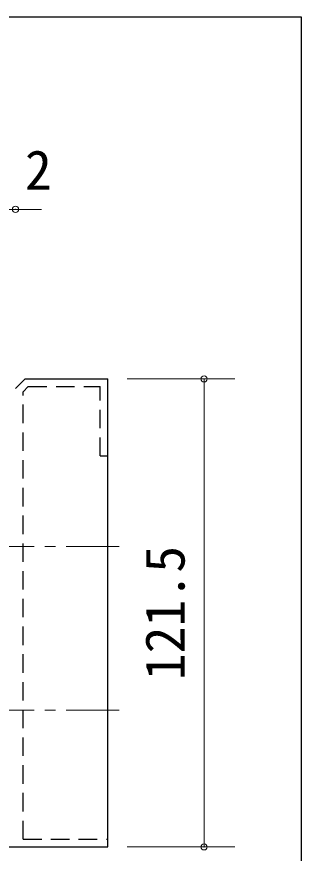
# Model space of a CAD drawing. Units: millimetres at full size; details may follow other scales. Extents: x -800 to 800, y -560 to 560.
# Drawn here: x 78.1 to 152, y -261.1 to -44 of the extents above; entities that cross this region are included whole.
import ezdxf
from ezdxf.enums import TextEntityAlignment as Align

# ---------------------------------------------------------------- set-up
doc = ezdxf.new("R2010")
doc.units = ezdxf.units.MM
doc.header["$LTSCALE"] = 4
doc.header["$PDMODE"] = 32
doc.header["$PDSIZE"] = 1.6
doc.linetypes.add('DASHED1', pattern=[1.8, 1.2, -0.6])
doc.linetypes.add('USER11', pattern=[5.525559, 3.453342, -0.690739, 0.690739, -0.690739])
doc.layers.add('0-0', color=7, linetype='Continuous', lineweight=25)
doc.layers.add('2-0', color=4, linetype='Continuous', lineweight=9)
doc.styles.add('ＭＳ ゴシック', font='')
doc.styles.get('ＭＳ ゴシック').set_extended_font_data('MS Gothic')

msp = doc.modelspace()

# ---------------------------------------------------------------- linework, layer by layer
at = {"layer": '0-0'}
for p, q in [((-780, -44), (152, -44)), ((152, -44), (152, -444))]:
    msp.add_line(p, q, dxfattribs=at)
at = {"layer": '2-0'}
for p, q in [((75.771, -93.997), (84.518, -93.997)), ((134.77, -138), (106.77, -138)), ((126.77, -259.496), (126.77, -138)), ((134.77, -259.496), (106.77, -259.496))]:
    msp.add_line(p, q, dxfattribs=at)
at = {"layer": '2-0', "color": 7, "lineweight": 25}
for p, q in [((77.769, -140.5), (80.269, -138)), ((80.269, -138), (101.77, -138)), ((101.77, -259.496), (101.77, -138)), ((-63.79, -259.496), (101.77, -259.496))]:
    msp.add_line(p, q, dxfattribs=at)
at = {"layer": '2-0', "color": 7, "linetype": 'DASHED1', "lineweight": 25}
for p, q in [((79.769, -141.328), (81.097, -140)), ((81.097, -140), (99.77, -140)), ((99.77, -158), (99.77, -140)), ((79.769, -257.496), (79.769, -141.328)), ((99.77, -158), (101.77, -158)), ((79.769, -257.496), (101.77, -257.496))]:
    msp.add_line(p, q, dxfattribs=at)
at = {"layer": '2-0', "linetype": 'USER11'}
for p, q in [((-63.79, -181.499), (106.77, -181.499)), ((-63.79, -224), (106.77, -224))]:
    msp.add_line(p, q, dxfattribs=at)
at = {"layer": '2-0'}
for p in [(77.769, -93.997), (126.77, -138), (126.77, -259.496)]:
    msp.add_point(p, dxfattribs=at)

# ---------------------------------------------------------------- texts
at = {"layer": '2-0', "color": 7, "style": 'ＭＳ ゴシック'}
msp.add_text('2', height=10.26, dxfattribs=at).set_placement((80.218, -91.997), align=Align.BOTTOM_LEFT)
msp.add_text('121.5', height=10.26, rotation=90, dxfattribs=at).set_placement((124.77, -216.248), align=Align.BOTTOM_LEFT)

doc.saveas('drawing.dxf')
